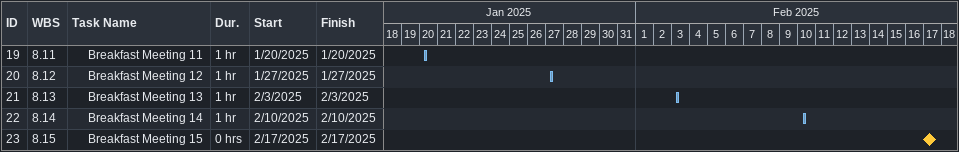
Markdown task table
| ID | WBS | Task | Duration | Start | Finish |
|---|---|---|---|---|---|
| 19 | 8.11 | Breakfast Meeting 11 | 1h | 2025-01-20 | 2025-01-20 |
| 20 | 8.12 | Breakfast Meeting 12 | 1h | 2025-01-27 | 2025-01-27 |
| 21 | 8.13 | Breakfast Meeting 13 | 1h | 2025-02-03 | 2025-02-03 |
| 22 | 8.14 | Breakfast Meeting 14 | 1h | 2025-02-10 | 2025-02-10 |
| 23 | 8.15 | Breakfast Meeting 15 | 0h | 2025-02-17 | 2025-02-17 |
